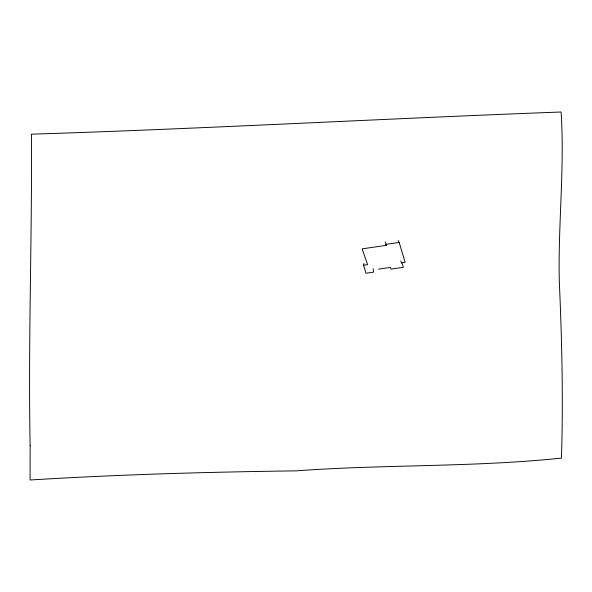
<?xml version="1.0" encoding="UTF-8"?>
<svg xmlns="http://www.w3.org/2000/svg" width="592" height="592" viewBox="0 0 592 592"><rect width="100%" height="100%" fill="white"/><g stroke="black" fill="none" stroke-linecap="round" stroke-linejoin="round"><path stroke-width="0.89" d="M373.219 268.664L373.522 272.165L365.982 273.26L363.577 265.231L363.902 263.418M378.547 269.145L390.365 267.436L390.868 269.131L403.307 267.332L401.946 262.774L405.12 262.315L399.171 242.439L385.903 244.355L386.354 245.347L362.112 248.855L367.625 264.646L363.577 265.231M398.157 240.478L399.171 242.439M385.155 241.936L386.354 245.347M400.806 260.85L401.487 263.129M30.125 445.621L30.103 479.994C118.652 474.518 207.326 472.046 296.022 470.862C384.393 464.313 473.245 467.399 561.46 458.09C563.295 399.378 561.934 340.666 559.329 282.007C557.901 225.33 564.783 168.72 561.098 112.006C384.504 118.6 208.051 128.582 31.42 134.184C32.168 237.999 28.157 341.799 30.125 445.621"/></g></svg>
